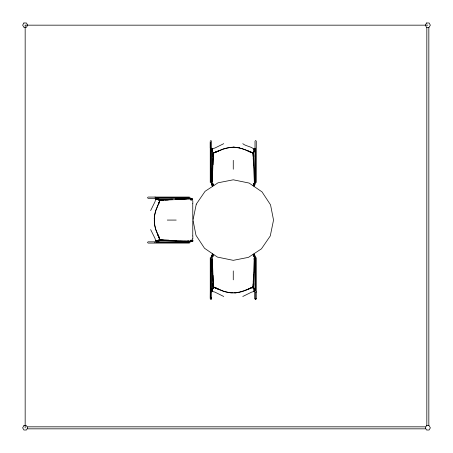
<?xml version="1.0" encoding="UTF-8"?>
<svg xmlns="http://www.w3.org/2000/svg" width="453" height="453" viewBox="0 0 453 453"><rect width="100%" height="100%" fill="white"/><g stroke="black" fill="none" stroke-linecap="round" stroke-linejoin="round"><path stroke-width="0.68" d="M192.797 219.371L192.751 203.442M210.254 297.757L210.254 257.678M210.254 148.012L210.254 141.138M210.883 290.894L210.883 257.717L211.404 256.126M211.426 298.663L211.511 299.008L211.511 292.145M211.511 290.747L211.511 259.892M212.264 151.998L212.667 148.578L214.813 148.074L223.748 143.669M212.315 288.17L212.315 288.969M212.315 151.727L212.378 151.115M212.74 150.702L212.395 151.512L212.446 150.764L212.321 151.189L212.395 152.032M254.218 288.17L254.082 289.382L254.133 288.114M254.218 288.419L254.156 289.031M253.799 148.652L254.218 151.88M255.016 299.008L255.016 292.145L255.016 298.963L255.333 298.408M255.651 299.693L255.962 299.552M255.645 148.544L255.645 182.429L254.354 185.056M192.757 235.956L192.797 220.781M192.802 238.839L192.825 236.002M212.327 184.462L211.676 184.943L212.157 168.295M253.046 254.467L254.241 254.552L253.839 254.977L254.343 255.549L253.063 287.615L253.165 283.691M212.264 151.568L212.27 151.274M253.957 289.195L254.133 288.623M254.258 288.872L254.263 288.578L254.201 289.994M211.834 181.653L212.236 168.98M254.756 255.883L254.359 269.161M213.448 153.182L213.046 164.745M211.676 184.943L212.191 184.597L212.814 185.175L212.191 184.597L213.352 152.65M253.176 287.496L253.278 283.708M211.976 181.608L212.225 173.958M254.631 255.962L254.348 264.779M254.093 259.427L254.127 258.182M254.371 271.851L254.852 255.203L254.343 255.549M253.708 152.202L254.082 150.764L254.207 151.189M212.361 150.458L212.378 150.096M254.167 289.688L253.867 291.568L251.721 292.072L242.78 296.483M212.281 167.616L212.927 152.531L212.672 156.461M254.269 271.834L253.601 287.615L253.856 283.686M253.216 282.31L253.504 274.711M212.502 149.677L212.734 148.652M213.25 156.438L213.431 153.182M254.025 290.469L253.799 291.494M154.688 215.424L154.286 220.073L154.716 224.965L154.286 220.073L154.716 215.181L155.826 210.639L159.847 200.747M154.213 218.742L154.62 214.903M179.971 241.234L191.891 241.579L192.514 240.866L192.735 238.788M252.734 153.85L253.017 152.627M210.339 298.663L210.254 299.008L210.339 291.811M212.264 288.578L212.446 289.382L212.814 288.176L213.539 288.408M154.739 214.303L155.526 211.172M159.66 200.719L158.731 203.42M212.678 150.917L212.678 151.568M212.678 288.578L212.678 289.229M213.527 287.519L213.85 286.307M158.782 200.345L158.782 199.716M158.782 240.43L158.782 239.801M147.57 242.774L147.57 242.14M147.57 198.006L147.57 197.378M159.394 201.613L155.685 210.549M158.924 203.442L159.575 201.659M158.714 200.351L158.946 199.62L157.74 199.258L158.544 199.071M254.156 151.115L254.218 151.727M150.645 210.56L155.051 201.619L155.555 199.473L157.434 199.173M163.431 200.175L159.507 200.277L191.574 198.997L191.919 198.482L175.271 198.963M191.806 198.691L192.514 199.156L192.655 200.294M254.258 150.487L255.05 149.433M211.081 291.239L212.27 289.66M255.113 149.207L254.235 150.311L255.158 149.218M192.383 240.764L191.806 241.455L184.467 241.228M156.353 242.321L157.202 241.37M155.13 242.015L155.985 241.064M156.421 242.015L157.276 241.064M253.046 185.679L254.184 185.537L254.773 184.915L254.359 170.985M253.856 151.568L253.306 151.891M213.856 185.685L212.412 185.594L211.879 184.83M192.514 199.156L192.146 199.496L191.574 198.997M158.793 240.673L159.179 240.515M253.165 156.455L253.08 153.182L254.258 180.124L254.343 184.597L253.839 185.169L254.207 185.515M254.252 149.009L255.209 148.154M254.252 150.3L255.203 149.445M254.563 150.226L255.515 149.377M211.019 290.769L211.964 289.92M211.325 290.701L212.276 289.846M211.319 291.992L212.276 291.137M213.856 254.461L212.474 254.609L211.676 255.203L212.157 271.851M156.551 241.63L157.293 241.041M192.48 198.924L192.032 198.986M156.41 241.862L157.463 241.064M192.032 241.16L189.405 242.457L156.228 242.457M155.628 199.541L156.653 199.314M157.678 199.547L159.009 199.201M228.618 147.712L233.267 147.31L238.153 147.74C229.603 145.923 221.619 149.762 213.941 152.871M219.733 150.481L214.847 152.599M252.587 287.276C244.914 290.384 236.93 294.224 228.374 292.406L233.267 292.836M242.791 291.443L252.621 287.462M229.654 147.457L223.754 148.714L214.818 152.446M219.699 150.328L214.801 152.412L215.99 151.987M246.642 289.909L251.709 287.7M158.091 240.962L159.054 241.075L158.544 241.075M252.989 288.408L253.714 288.176L254.127 288.952M249.886 288.204L251.681 287.547M210.566 140.594L211.194 140.594M255.333 140.594L255.962 140.594M210.566 299.552L211.194 299.552M212.904 288.346L213.539 288.346M252.995 288.346L253.623 288.346M159.603 239.807L160.815 239.49M157.893 199.484L158.544 199.484M239.031 292.383L242.162 291.596M158.165 241.019L157.74 240.888L158.641 240.82M234.914 292.865L238.437 292.502M234.597 292.91L238.408 292.542M230.939 147.35L233.51 147.134L239.139 147.718L236.5 147.423M163.437 199.479L159.507 199.739L172.502 199.167M157.129 199.133L158.25 199.082M164.813 200.124L168.267 199.988M178.81 199.105L186.585 198.844M175.288 199.065L186.659 198.697M159.626 200.158L163.414 200.056M188.629 198.646L191.891 198.567M212.361 186.211L212.65 186.206M253.878 253.94L254.173 253.935M427.836 25.164L25.164 25.164L25.164 427.836M148.114 197.061L189.445 197.061M155.521 197.689L189.405 197.689L190.996 198.21M148.114 198.318L187.231 198.318M158.98 199.071L158.091 199.184M167.282 220.073L176.206 220.073M157.927 240.769L159.009 240.945M148.114 241.828L154.977 241.828M156.376 241.828L189.337 241.828M148.114 243.085L189.445 243.085M27.52 426.828L425.48 426.828M27.52 428.838L425.48 428.838M253.878 186.206L254.173 186.211M212.361 253.935L212.65 253.94M191.438 241.013L191.919 241.664L175.271 241.183M158.171 240.939L158.505 240.945M158.459 241.024L157.129 241.013M159.626 239.988L191.574 241.149L192.151 240.526L191.574 241.149L191.919 241.664M154.7 242.604L155.226 242.644M187.695 240.9L188.941 240.939M175.277 240.922L176.693 240.973M176.625 241.121L159.507 240.407L163.437 240.668M157.434 240.973L155.555 240.673L155.051 238.527L150.645 229.592M168.958 240.186L159.507 239.869L163.414 240.09M156.653 240.832L155.628 240.605M228.369 292.581L231.579 292.853M233.323 147.112L235.605 147.338M253.397 151.908L253.714 151.97M159.603 200.317L160.826 200.605M237.91 147.712L242.7 148.85L252.587 152.871M228.618 292.434L223.827 291.296L213.941 287.276M238.408 147.604L245.996 149.983M224.411 291.596L227.706 292.417M252.621 152.684L246.642 150.237M154.988 197.061L155.311 197.146M255.333 299.552L255.651 299.643M219.699 289.818L214.801 287.734L223.754 291.432M249.892 151.749L251.121 152.197M216.636 288.199L214.847 287.547L219.733 289.665M249.886 151.942L251.681 152.599L246.8 150.481M214.818 287.7L216.613 288.391M158.471 199.614L156.421 198.131M242.78 143.669C245.328 146.228 252.78 146.653 254.127 149.694M223.748 296.483L214.813 292.072L212.667 291.568L212.361 289.688M254.343 184.597L254.852 184.943L254.371 168.295M254.773 184.915L254.433 184.614M155.883 197.887L157.463 199.082M211.761 184.915L212.474 185.537M211.319 148.154L212.276 149.009M211.325 149.445L212.276 150.3M211.019 149.377L211.964 150.226M254.563 289.92L255.515 290.769M254.252 289.846L255.203 290.701M254.252 291.137L255.209 291.992M212.667 151.817L212.4 151.194M254.184 254.609L254.773 255.232M156.353 197.825L157.202 198.776M155.13 198.131L155.985 199.082M253.856 185.13L254.082 185.407L254.648 184.83L254.348 175.368M211.37 149.218L212.253 150.317L211.415 149.207M211.081 148.907L212.27 150.487M254.258 289.66L255.05 290.713M212.174 185.056L210.883 182.429L210.883 148.544M212.734 291.494L212.502 290.469M253.957 150.951L254.133 152.015L254.133 151.217M212.395 288.929L212.395 288.114L212.74 289.444M255.124 256.126L255.645 257.717L255.645 290.894M154.688 224.722L155.826 229.512L159.847 239.399M157.457 233.606L159.575 238.488L158.924 236.704M154.705 225.628L155.696 229.586L159.66 239.427M157.304 233.64L159.422 238.516L158.731 236.726M158.714 239.796L158.946 240.526M211.676 255.203L212.191 255.549L213.465 287.615L213.046 275.401M213.527 152.627L213.85 153.839M256.194 291.811L256.279 292.134M256.194 298.663L256.279 299.008L256.279 257.678M252.734 286.296L253.017 287.519M154.275 221.755L154.541 224.971M253.856 156.461L253.601 152.531L254.269 168.312M212.672 283.686L212.927 287.615L212.281 272.53M253.216 157.837L253.504 165.436M254.15 150.096L254.167 150.458M212.327 289.994L212.264 288.148M212.015 259.829L212.225 266.188M211.868 259.796L212.236 271.166M253.176 152.65L253.278 156.438M213.25 283.708L213.352 287.496M193.182 240.69L193.188 240.979M192.802 200.809L192.819 203.397M428.838 27.52L428.838 425.48M426.828 27.52L426.828 425.48M256.279 141.138L256.279 182.468M255.016 141.138L255.016 182.361M255.016 257.785L255.016 290.747M233.267 160.305L233.267 169.229M233.267 270.922L233.267 279.846M211.511 141.138L211.511 180.254M211.511 297.757L211.511 298.963M210.254 142.389L210.254 182.468M191.766 199.207L191.744 199.898L191.766 199.207M212.191 183.884L212.565 184.733L213.374 184.337L212.995 183.493L212.191 183.884M253.159 255.809L253.533 256.653L254.337 256.262L253.963 255.413L253.159 255.809M190.47 240.339L190.86 241.149L191.71 240.775L191.313 239.965L190.47 240.339M191.964 240.203L191.766 240.939L191.964 240.203M196.262 204.195L192.995 220.073L195.985 235.3L204.513 248.261L217.389 257.077L233.267 260.339L248.487 257.349L261.455 248.827L270.271 235.951L273.533 220.073L270.543 204.847L262.015 191.885L249.139 183.069L233.267 179.807L218.04 182.797L205.073 191.319L196.262 204.195M212.298 255.611L212.378 256.54L213.261 256.46L213.182 255.526L212.298 255.611M253.267 183.686L253.346 184.62L254.229 184.535L254.15 183.607L253.267 183.686M190.583 199.184L190.662 200.073L191.596 199.994L191.511 199.105L190.583 199.184M23.907 22.99L22.65 25.164L23.907 27.344L26.427 27.344L27.684 25.164L26.427 22.99L23.907 22.99M23.907 425.656L22.65 427.836L23.907 430.01L26.427 430.01L27.684 427.836L26.427 425.656L23.907 425.656M426.573 22.99L425.316 25.164L426.573 27.344L429.093 27.344L430.35 25.164L429.093 22.99L426.573 22.99M426.573 425.656L425.316 427.836L426.573 430.01L429.093 430.01L430.35 427.836L429.093 425.656L426.573 425.656M212.814 254.971L212.191 255.549L212.814 254.971M254.133 184.79L253.442 184.767L254.133 184.79M213.137 255.158L212.4 255.362L213.137 255.158M254.048 255.288L253.442 255.379L254.048 255.288M213.216 184.767L212.4 184.79L213.216 184.767"/></g></svg>
